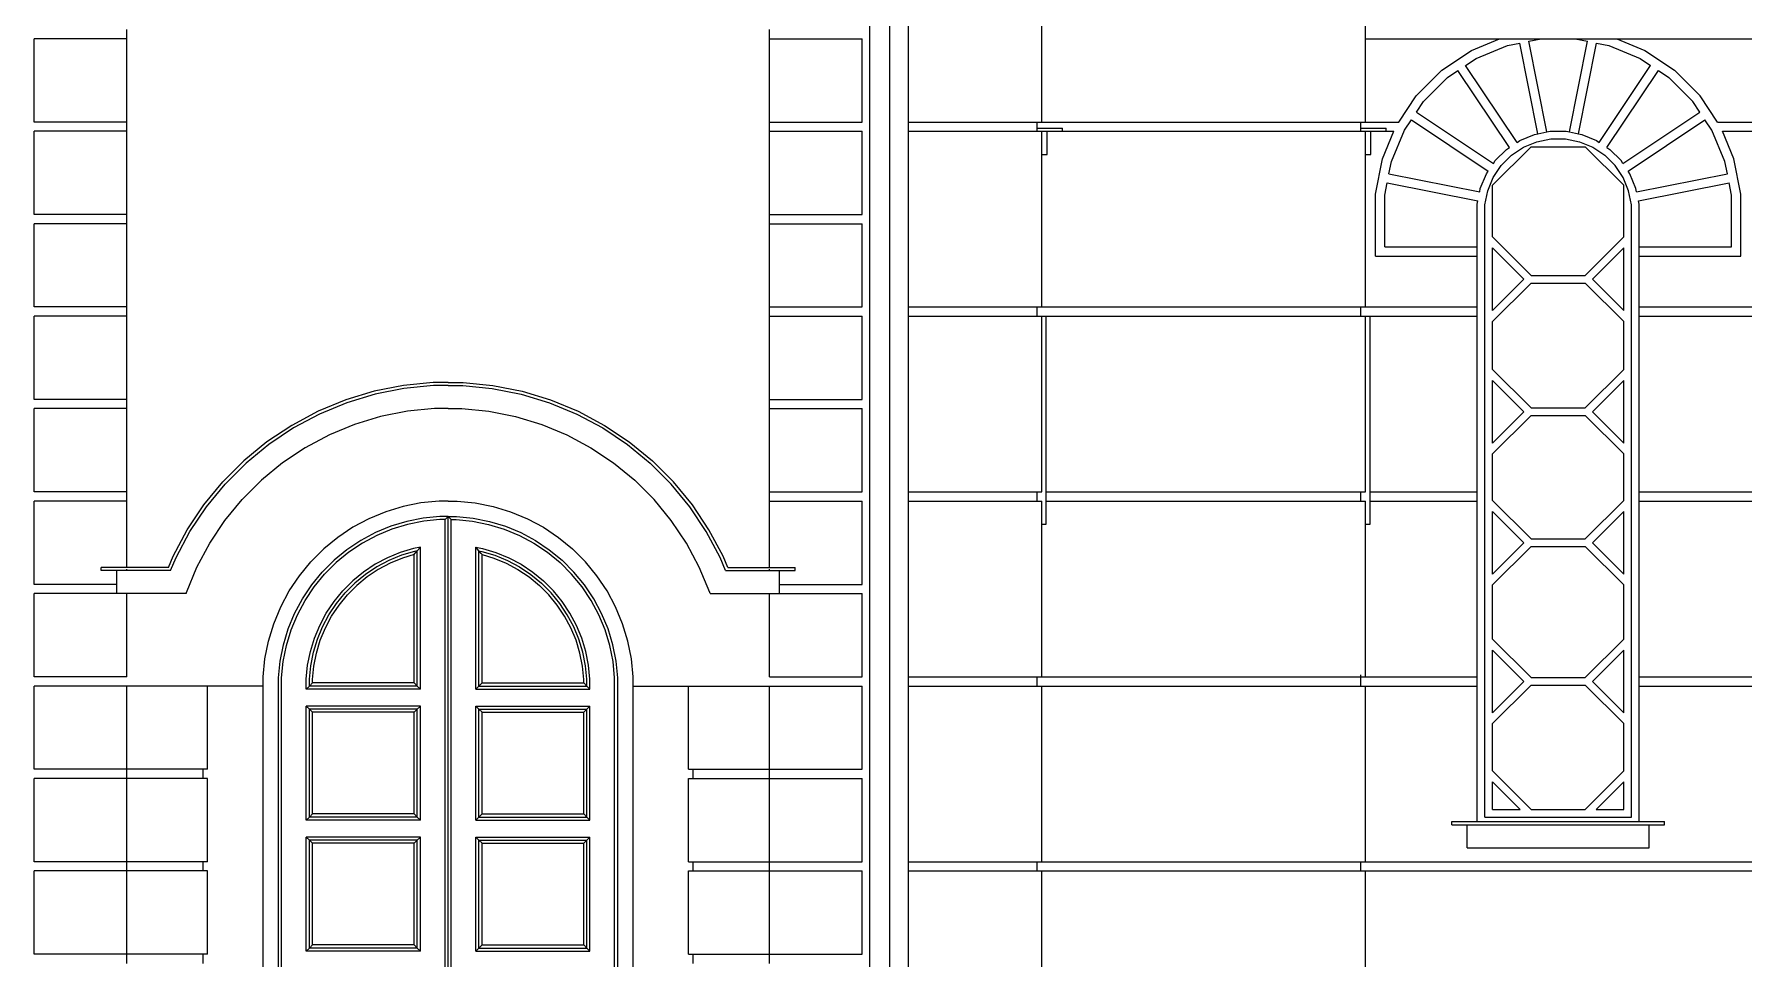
# Model space of a CAD drawing. Header units: millimetres. Extents: x -4890 to 184123, y 36 to 148549.
# Drawn here: x 20025 to 31114, y 109549 to 115549 of the extents above; entities that cross this region are included whole.
import ezdxf

# ---------------------------------------------------------------- set-up
doc = ezdxf.new("R2010")
doc.units = ezdxf.units.MM
doc.layers.add('Wall_Satelit', color=253, linetype='Continuous', lineweight=5)

msp = doc.modelspace()

# ---------------------------------------------------------------- linework, layer by layer
at = {"layer": 'Wall_Satelit'}
for p, q in [((25444.7, 107719), (25444.7, 119909.7)), ((25574.7, 107719), (25574.7, 119922.5)), ((25694.7, 107719), (25694.7, 119934.4)), ((26559.7, 114979), (26559.7, 116119)), ((28659.7, 114979), (28659.7, 116119)), ((20624.7, 115519), (20624.7, 115579)), ((24794.7, 115519), (24794.7, 115579)), ((20624.7, 115519), (20024.7, 115519)), ((20024.7, 114979), (20024.7, 115519)), ((20624.7, 114979), (20624.7, 115519)), ((24794.7, 114979), (24794.7, 115519)), ((24794.7, 115519), (25394.7, 115519)), ((25394.7, 114979), (25394.7, 115519)), ((28659.7, 115519), (31270.4, 115519)), ((29154.3, 115314.4), (29348.4, 115444.1)), ((29348.4, 115444.1), (29529.1, 115519)), ((29376.8, 115390.9), (29581.5, 115475.7)), ((29581.5, 115475.7), (29660.8, 115491.5)), ((29777.8, 114903), (29660.8, 115491.5)), ((29719.6, 115503.2), (29798.9, 115519)), ((29836.7, 114914.7), (29719.6, 115503.2)), ((29982.7, 114914.7), (30099.7, 115503.2)), ((30020.5, 115519), (30099.7, 115503.2)), ((30041.5, 114903), (30158.6, 115491.5)), ((30158.6, 115491.5), (30237.8, 115475.7)), ((30237.8, 115475.7), (30442.6, 115390.9)), ((30290.2, 115519), (30471, 115444.1)), ((30471, 115444.1), (30665.1, 115314.4)), ((29309.6, 115346), (29376.8, 115390.9)), ((29642.9, 114847.1), (29309.6, 115346)), ((30176.4, 114847.1), (30509.7, 115346)), ((30442.6, 115390.9), (30509.7, 115346)), ((28989.2, 115149.3), (29154.3, 115314.4)), ((29035.8, 115111.1), (29192.5, 115267.8)), ((29192.5, 115267.8), (29259.7, 115312.7)), ((29593.1, 114813.8), (29259.7, 115312.7)), ((30226.3, 114813.8), (30559.6, 115312.7)), ((30559.6, 115312.7), (30626.8, 115267.8)), ((30783.5, 115111.1), (30626.8, 115267.8)), ((30830.1, 115149.3), (30665.1, 115314.4)), ((28875.4, 114979), (28989.2, 115149.3)), ((28990.9, 115043.9), (29035.8, 115111.1)), ((30828.4, 115043.9), (30783.5, 115111.1)), ((30944, 114979), (30830.1, 115149.3)), ((28990.9, 115043.9), (29489.8, 114710.6)), ((30329.5, 114710.6), (30828.4, 115043.9)), ((20624.7, 114979), (20024.7, 114979)), ((20024.7, 114379), (20024.7, 114919)), ((20624.7, 114919), (20024.7, 114919)), ((20624.7, 114919), (20624.7, 114979)), ((20624.7, 114379), (20624.7, 114919)), ((24794.7, 114919), (24794.7, 114979)), ((24794.7, 114979), (25394.7, 114979)), ((24794.7, 114379), (24794.7, 114919)), ((24794.7, 114919), (25394.7, 114919)), ((25394.7, 114379), (25394.7, 114919)), ((25694.7, 114979), (26559.7, 114979)), ((25694.7, 114919), (26559.7, 114919)), ((26529.7, 114919), (26529.7, 114979)), ((26529.7, 114939), (26694.7, 114939)), ((26559.7, 114979), (28659.7, 114979)), ((26559.7, 113779), (26559.7, 114919)), ((26559.7, 114919), (26694.7, 114919)), ((26594.7, 114769), (26594.7, 114919)), ((26694.7, 114919), (26694.7, 114939)), ((26694.7, 114919), (28659.7, 114919)), ((28629.7, 114919), (28629.7, 114979)), ((28629.7, 114939), (28794.7, 114939)), ((28659.7, 114979), (28875.4, 114979)), ((28659.7, 113779), (28659.7, 114919)), ((28659.7, 114919), (28794.7, 114919)), ((28659.7, 114919), (28844.5, 114919)), ((28694.7, 114769), (28694.7, 114919)), ((28770.2, 114739.6), (28844.5, 114919)), ((28794.7, 114919), (28794.7, 114939)), ((28827.9, 114722.1), (28912.7, 114926.8)), ((28912.7, 114926.8), (28957.6, 114994)), ((28957.6, 114994), (29456.5, 114660.7)), ((29661, 114859.2), (29756.5, 114898.8)), ((29756.5, 114898.8), (29777.8, 114903)), ((29777.8, 114903), (29836.7, 114914.7)), ((29836.7, 114914.7), (29858, 114919)), ((29858, 114919), (29961.4, 114919)), ((29961.4, 114919), (29982.7, 114914.7)), ((29982.7, 114914.7), (30041.5, 114903)), ((30041.5, 114903), (30062.8, 114898.8)), ((30062.8, 114898.8), (30158.4, 114859.2)), ((30362.9, 114660.7), (30861.7, 114994)), ((30906.6, 114926.8), (30861.7, 114994)), ((30991.4, 114722.1), (30906.6, 114926.8)), ((30944, 114979), (31255.9, 114979)), ((31049.1, 114739.6), (30974.8, 114919)), ((30974.8, 114919), (31255.9, 114919)), ((29484.7, 114570), (29733.6, 114819)), ((29501.9, 114728.6), (29575, 114801.7)), ((29575, 114801.7), (29593.1, 114813.8)), ((29606.9, 114762.9), (29684.7, 114814.9)), ((29642.9, 114847.1), (29661, 114859.2)), ((29684.7, 114814.9), (29771.1, 114850.7)), ((29733.6, 114819), (30085.7, 114819)), ((29771.1, 114850.7), (29862.9, 114869)), ((29862.9, 114869), (29956.5, 114869)), ((29956.5, 114869), (30048.2, 114850.7)), ((30048.2, 114850.7), (30134.7, 114814.9)), ((30334.7, 114570), (30085.7, 114819)), ((30134.7, 114814.9), (30212.5, 114762.9)), ((30158.4, 114859.2), (30176.4, 114847.1)), ((30226.3, 114813.8), (30244.3, 114801.7)), ((30244.3, 114801.7), (30317.5, 114728.6)), ((26559.7, 114769), (26594.7, 114769)), ((28659.7, 114769), (28694.7, 114769)), ((28724.7, 114510.6), (28770.2, 114739.6)), ((28812.1, 114642.8), (28827.9, 114722.1)), ((29488.7, 114618.9), (29540.7, 114696.7)), ((29489.8, 114710.6), (29501.9, 114728.6)), ((29540.7, 114696.7), (29606.9, 114762.9)), ((30278.6, 114696.7), (30212.5, 114762.9)), ((30330.6, 114618.9), (30278.6, 114696.7)), ((30329.5, 114710.6), (30317.5, 114728.6)), ((31007.2, 114642.8), (30991.4, 114722.1)), ((31094.7, 114510.6), (31049.1, 114739.6)), ((28784.7, 114504.7), (28800.4, 114584)), ((28800.4, 114584), (29388.9, 114467)), ((28812.1, 114642.8), (29400.6, 114525.8)), ((29404.8, 114547.1), (29444.4, 114642.6)), ((29444.4, 114642.6), (29456.5, 114660.7)), ((29452.9, 114532.5), (29488.7, 114618.9)), ((29484.7, 114232.9), (29484.7, 114570)), ((30366.4, 114532.5), (30330.6, 114618.9)), ((30334.7, 114232.9), (30334.7, 114570)), ((30374.9, 114642.6), (30362.9, 114660.7)), ((30414.5, 114547.1), (30374.9, 114642.6)), ((30418.7, 114525.8), (31007.2, 114642.8)), ((30430.4, 114467), (31018.9, 114584)), ((31034.7, 114504.7), (31018.9, 114584)), ((28724.7, 114109), (28724.7, 114510.6)), ((28784.7, 114169), (28784.7, 114504.7)), ((29384.7, 114445.6), (29388.9, 114467)), ((29384.7, 114169), (29384.7, 114445.6)), ((29400.6, 114525.8), (29404.8, 114547.1)), ((29434.7, 114440.7), (29452.9, 114532.5)), ((29434.7, 110469), (29434.7, 114440.7)), ((30384.7, 114440.7), (30366.4, 114532.5)), ((30384.7, 110469), (30384.7, 114440.7)), ((30418.7, 114525.8), (30414.5, 114547.1)), ((30434.7, 114445.6), (30430.4, 114467)), ((30434.7, 114169), (30434.7, 114445.6)), ((31034.7, 114169), (31034.7, 114504.7)), ((31094.7, 114109), (31094.7, 114510.6)), ((20624.7, 114379), (20024.7, 114379)), ((20624.7, 114319), (20624.7, 114379)), ((24794.7, 114319), (24794.7, 114379)), ((24794.7, 114379), (25394.7, 114379)), ((20624.7, 114319), (20024.7, 114319)), ((20024.7, 113779), (20024.7, 114319)), ((20624.7, 113779), (20624.7, 114319)), ((24794.7, 113779), (24794.7, 114319)), ((24794.7, 114319), (25394.7, 114319)), ((25394.7, 113779), (25394.7, 114319)), ((29484.7, 114232.9), (29733.6, 113984)), ((30085.7, 113984), (30334.7, 114232.9)), ((28724.7, 114109), (29384.7, 114109)), ((28784.7, 114169), (29384.7, 114169)), ((29384.7, 114109), (29384.7, 114169)), ((29384.7, 113779), (29384.7, 114109)), ((29484.7, 113755.7), (29484.7, 114162.2)), ((29687.9, 113959), (29484.7, 114162.2)), ((30131.4, 113959), (30334.7, 114162.2)), ((30334.7, 113755.7), (30334.7, 114162.2)), ((30434.7, 114109), (30434.7, 114169)), ((30434.7, 114169), (31034.7, 114169)), ((30434.7, 113779), (30434.7, 114109)), ((30434.7, 114109), (31094.7, 114109)), ((29484.7, 113755.7), (29687.9, 113959)), ((29484.7, 113685), (29733.6, 113934)), ((29733.6, 113984), (30085.7, 113984)), ((29733.6, 113934), (30085.7, 113934)), ((30334.7, 113685), (30085.7, 113934)), ((30334.7, 113755.7), (30131.4, 113959)), ((20624.7, 113779), (20024.7, 113779)), ((20624.7, 113719), (20624.7, 113779)), ((24794.7, 113719), (24794.7, 113779)), ((24794.7, 113779), (25394.7, 113779)), ((25694.7, 113779), (26559.7, 113779)), ((26529.7, 113719), (26529.7, 113779)), ((26559.7, 113779), (28659.7, 113779)), ((28629.7, 113719), (28629.7, 113779)), ((28659.7, 113779), (29384.7, 113779)), ((29384.7, 113719), (29384.7, 113779)), ((30434.7, 113719), (30434.7, 113779)), ((30434.7, 113779), (31255.9, 113779)), ((20624.7, 113719), (20024.7, 113719)), ((20024.7, 113179), (20024.7, 113719)), ((20624.7, 113179), (20624.7, 113719)), ((24794.7, 113179), (24794.7, 113719)), ((24794.7, 113719), (25394.7, 113719)), ((25394.7, 113179), (25394.7, 113719)), ((25694.7, 113719), (26559.7, 113719)), ((26559.7, 112579), (26559.7, 113719)), ((26559.7, 113719), (26589.7, 113719)), ((26589.7, 113703.2), (26589.7, 113719)), ((26589.7, 113719), (28659.7, 113719)), ((26589.7, 113691.5), (26589.7, 113703.2)), ((26589.7, 113675.7), (26589.7, 113691.5)), ((26589.7, 113590.9), (26589.7, 113675.7)), ((28659.7, 112579), (28659.7, 113719)), ((28659.7, 113719), (28689.7, 113719)), ((28659.7, 113719), (29384.7, 113719)), ((28689.7, 113703.2), (28689.7, 113719)), ((28689.7, 113691.5), (28689.7, 113703.2)), ((28689.7, 113675.7), (28689.7, 113691.5)), ((28689.7, 113590.9), (28689.7, 113675.7)), ((29384.7, 112579), (29384.7, 113719)), ((29484.7, 113372.9), (29484.7, 113685)), ((30334.7, 113372.9), (30334.7, 113685)), ((30434.7, 112579), (30434.7, 113719)), ((30434.7, 113719), (31255.9, 113719)), ((26589.7, 113546.1), (26589.7, 113590.9)), ((28689.7, 113546.1), (28689.7, 113590.9)), ((26589.7, 113512.7), (26589.7, 113546.1)), ((26589.7, 113467.8), (26589.7, 113512.7)), ((26589.7, 113311.1), (26589.7, 113467.8)), ((28689.7, 113512.7), (28689.7, 113546.1)), ((28689.7, 113467.8), (28689.7, 113512.7)), ((28689.7, 113311.1), (28689.7, 113467.8)), ((29484.7, 113372.9), (29733.6, 113124)), ((30085.7, 113124), (30334.7, 113372.9)), ((22230.4, 113232.2), (22045.2, 113176.1)), ((22420.3, 113270), (22230.4, 113232.2)), ((22423.2, 113250.2), (22235.3, 113212.8)), ((22612.9, 113289), (22420.3, 113270)), ((22613.9, 113269), (22423.2, 113250.2)), ((22709.7, 113289), (22612.9, 113289)), ((22709.7, 113269), (22613.9, 113269)), ((22709.7, 113289), (22806.5, 113289)), ((22709.7, 113269), (22805.5, 113269)), ((22805.5, 113269), (22996.1, 113250.2)), ((22806.5, 113289), (22999.1, 113270)), ((22996.1, 113250.2), (23184.1, 113212.8)), ((22999.1, 113270), (23188.9, 113232.2)), ((23188.9, 113232.2), (23374.1, 113176.1)), ((26589.7, 113243.9), (26589.7, 113311.1)), ((26589.7, 113194.1), (26589.7, 113243.9)), ((28689.7, 113243.9), (28689.7, 113311.1)), ((28689.7, 113194.1), (28689.7, 113243.9)), ((29484.7, 112895.7), (29484.7, 113302.2)), ((29687.9, 113099), (29484.7, 113302.2)), ((30131.4, 113099), (30334.7, 113302.2)), ((30334.7, 112895.7), (30334.7, 113302.2)), ((20624.7, 113179), (20024.7, 113179)), ((20624.7, 113119), (20024.7, 113119)), ((20024.7, 112579), (20024.7, 113119)), ((20624.7, 113119), (20624.7, 113179)), ((20624.7, 112579), (20624.7, 113119)), ((22045.2, 113176.1), (21866.4, 113102)), ((22051.9, 113157.2), (21874.9, 113083.9)), ((22235.3, 113212.8), (22051.9, 113157.2)), ((22621.2, 113119), (22445.2, 113101.7)), ((22709.7, 113119), (22621.2, 113119)), ((22709.7, 113119), (22798.1, 113119)), ((22798.1, 113119), (22974.1, 113101.7)), ((23184.1, 113212.8), (23367.4, 113157.2)), ((23367.4, 113157.2), (23544.4, 113083.9)), ((23374.1, 113176.1), (23553, 113102)), ((24794.7, 113119), (24794.7, 113179)), ((24794.7, 113179), (25394.7, 113179)), ((24794.7, 112579), (24794.7, 113119)), ((24794.7, 113119), (25394.7, 113119)), ((25394.7, 112579), (25394.7, 113119)), ((26589.7, 113126.9), (26589.7, 113194.1)), ((26589.7, 112922.1), (26589.7, 113126.9)), ((28689.7, 113126.9), (28689.7, 113194.1)), ((28689.7, 112922.1), (28689.7, 113126.9)), ((29733.6, 113124), (30085.7, 113124)), ((21695.7, 113010.7), (21534.7, 112903.2)), ((21866.4, 113102), (21695.7, 113010.7)), ((21874.9, 113083.9), (21706, 112993.6)), ((22102.5, 113015.8), (21939.1, 112948.1)), ((22271.8, 113067.2), (22102.5, 113015.8)), ((22445.2, 113101.7), (22271.8, 113067.2)), ((22974.1, 113101.7), (23147.6, 113067.2)), ((23147.6, 113067.2), (23316.8, 113015.8)), ((23316.8, 113015.8), (23480.2, 112948.1)), ((23544.4, 113083.9), (23713.4, 112993.6)), ((23553, 113102), (23723.7, 113010.7)), ((23723.7, 113010.7), (23884.6, 112903.2)), ((29484.7, 112895.7), (29687.9, 113099)), ((29484.7, 112825), (29733.6, 113074)), ((29733.6, 113074), (30085.7, 113074)), ((30334.7, 112825), (30085.7, 113074)), ((30334.7, 112895.7), (30131.4, 113099)), ((21534.7, 112903.2), (21385.1, 112780.4)), ((21706, 112993.6), (21546.7, 112887.1)), ((21939.1, 112948.1), (21783.2, 112864.7)), ((23480.2, 112948.1), (23636.2, 112864.7)), ((23713.4, 112993.6), (23872.7, 112887.1)), ((23884.6, 112903.2), (24034.2, 112780.4)), ((26589.7, 112842.9), (26589.7, 112922.1)), ((28689.7, 112842.9), (28689.7, 112922.1)), ((21248.2, 112643.6), (21385.1, 112780.4)), ((21546.7, 112887.1), (21398.6, 112765.6)), ((21783.2, 112864.7), (21636.1, 112766.5)), ((23636.2, 112864.7), (23783.2, 112766.5)), ((23872.7, 112887.1), (24020.8, 112765.6)), ((24171.1, 112643.6), (24034.2, 112780.4)), ((26589.7, 112784.1), (26589.7, 112842.9)), ((26589.7, 112704.8), (26589.7, 112784.1)), ((28689.7, 112784.1), (28689.7, 112842.9)), ((28689.7, 112704.8), (28689.7, 112784.1)), ((29484.7, 112522.9), (29484.7, 112825)), ((30334.7, 112522.9), (30334.7, 112825)), ((21398.6, 112765.6), (21263.1, 112630.1)), ((21636.1, 112766.5), (21499.4, 112654.3)), ((23783.2, 112766.5), (23919.9, 112654.3)), ((24020.8, 112765.6), (24156.3, 112630.1)), ((26589.7, 112399), (26589.7, 112704.8)), ((28689.7, 112399), (28689.7, 112704.8)), ((20624.7, 112579), (20024.7, 112579)), ((20624.7, 112089), (20624.7, 112579)), ((21125.4, 112493.9), (21248.2, 112643.6)), ((21141.5, 112482), (21263.1, 112630.1)), ((21374.4, 112529.2), (21499.4, 112654.3)), ((24045, 112529.2), (23919.9, 112654.3)), ((24277.8, 112482), (24156.3, 112630.1)), ((24293.9, 112493.9), (24171.1, 112643.6)), ((24794.7, 112089), (24794.7, 112579)), ((24794.7, 112579), (25394.7, 112579)), ((25694.7, 112579), (26559.7, 112579)), ((26529.7, 112519), (26529.7, 112579)), ((26589.7, 112579), (28659.7, 112579)), ((28629.7, 112519), (28629.7, 112579)), ((28689.7, 112579), (29384.7, 112579)), ((29384.7, 112519), (29384.7, 112579)), ((30434.7, 112579), (31255.9, 112579)), ((30434.7, 112519), (30434.7, 112579)), ((20624.7, 112519), (20024.7, 112519)), ((20024.7, 111979), (20024.7, 112519)), ((20624.7, 112089), (20624.7, 112519)), ((21017.9, 112333), (21125.4, 112493.9)), ((21035.1, 112322.7), (21141.5, 112482)), ((21262.2, 112392.6), (21374.4, 112529.2)), ((22304.9, 112450.2), (22196, 112405.1)), ((22417.7, 112484.4), (22304.9, 112450.2)), ((22533.4, 112507.4), (22417.7, 112484.4)), ((22650.7, 112519), (22533.4, 112507.4)), ((22709.7, 112519), (22650.7, 112519)), ((22709.7, 112519), (22768.6, 112519)), ((22768.6, 112519), (22886, 112507.4)), ((22886, 112507.4), (23001.6, 112484.4)), ((23001.6, 112484.4), (23114.4, 112450.2)), ((23114.4, 112450.2), (23223.4, 112405.1)), ((24157.2, 112392.6), (24045, 112529.2)), ((24384.3, 112322.7), (24277.8, 112482)), ((24401.4, 112333), (24293.9, 112493.9)), ((24794.7, 112089), (24794.7, 112519)), ((24794.7, 112519), (25394.7, 112519)), ((25394.7, 111979), (25394.7, 112519)), ((25694.7, 112519), (26559.7, 112519)), ((26559.7, 111379), (26559.7, 112519)), ((26589.7, 112519), (28659.7, 112519)), ((28659.7, 111379), (28659.7, 112519)), ((28689.7, 112519), (29384.7, 112519)), ((29384.7, 111379), (29384.7, 112519)), ((29484.7, 112522.9), (29733.6, 112274)), ((29484.7, 112045.7), (29484.7, 112452.2)), ((29687.9, 112249), (29484.7, 112452.2)), ((30085.7, 112274), (30334.7, 112522.9)), ((30131.4, 112249), (30334.7, 112452.2)), ((30334.7, 112045.7), (30334.7, 112452.2)), ((30434.7, 112519), (31255.9, 112519)), ((30434.7, 111379), (30434.7, 112519)), ((21163.9, 112245.5), (21262.2, 112392.6)), ((22092, 112349.5), (21994, 112284)), ((22196, 112405.1), (22092, 112349.5)), ((22338.6, 112355.9), (22238.8, 112314.6)), ((22345.4, 112337.1), (22247.4, 112296.5)), ((22442.1, 112387.3), (22338.6, 112355.9)), ((22446.9, 112367.9), (22345.4, 112337.1)), ((22548.1, 112408.4), (22442.1, 112387.3)), ((22551, 112388.6), (22446.9, 112367.9)), ((22655.6, 112419), (22548.1, 112408.4)), ((22656.6, 112399), (22551, 112388.6)), ((22709.7, 112419), (22655.6, 112419)), ((22689.7, 112399), (22656.6, 112399)), ((22689.7, 112399), (22709.7, 112419)), ((22689.7, 107739), (22689.7, 112399)), ((22709.7, 107719), (22709.7, 112419)), ((22709.7, 112419), (22763.7, 112419)), ((22729.7, 112399), (22709.7, 112419)), ((22729.7, 107739), (22729.7, 112399)), ((22729.7, 112399), (22762.7, 112399)), ((22762.7, 112399), (22868.3, 112388.6)), ((22763.7, 112419), (22871.3, 112408.4)), ((22868.3, 112388.6), (22972.4, 112367.9)), ((22871.3, 112408.4), (22977.3, 112387.3)), ((22972.4, 112367.9), (23074, 112337.1)), ((22977.3, 112387.3), (23080.7, 112355.9)), ((23074, 112337.1), (23172, 112296.5)), ((23080.7, 112355.9), (23180.6, 112314.6)), ((23223.4, 112405.1), (23327.3, 112349.5)), ((23327.3, 112349.5), (23425.4, 112284)), ((24255.4, 112245.5), (24157.2, 112392.6)), ((26559.7, 112369), (26589.7, 112369)), ((26589.7, 112369), (26589.7, 112399)), ((28659.7, 112369), (28689.7, 112369)), ((28689.7, 112369), (28689.7, 112399)), ((20926.7, 112162.3), (21017.9, 112333)), ((20944.8, 112153.7), (21035.1, 112322.7)), ((21080.5, 112089.5), (21163.9, 112245.5)), ((21994, 112284), (21902.8, 112209.2)), ((22143.5, 112263.6), (22053.6, 112203.6)), ((22153.8, 112246.4), (22065.5, 112187.5)), ((22238.8, 112314.6), (22143.5, 112263.6)), ((22247.4, 112296.5), (22153.8, 112246.4)), ((23172, 112296.5), (23265.6, 112246.4)), ((23180.6, 112314.6), (23275.9, 112263.6)), ((23265.6, 112246.4), (23353.8, 112187.5)), ((23275.9, 112263.6), (23365.7, 112203.6)), ((23425.4, 112284), (23516.5, 112209.2)), ((24338.8, 112089.5), (24255.4, 112245.5)), ((24474.6, 112153.7), (24384.3, 112322.7)), ((24492.7, 112162.3), (24401.4, 112333)), ((29484.7, 112045.7), (29687.9, 112249)), ((29484.7, 111975), (29733.6, 112224)), ((29733.6, 112274), (30085.7, 112274)), ((29733.6, 112224), (30085.7, 112224)), ((30334.7, 111975), (30085.7, 112224)), ((30334.7, 112045.7), (30131.4, 112249)), ((20896.3, 112089), (20926.7, 112162.3)), ((20909.7, 112069), (20944.8, 112153.7)), ((21744.7, 112034.7), (21819.5, 112125.8)), ((21819.5, 112125.8), (21902.8, 112209.2)), ((21970.1, 112135), (21893.6, 112058.6)), ((21908.5, 112045.1), (21983.5, 112120.2)), ((22053.6, 112203.6), (21970.1, 112135)), ((22065.5, 112187.5), (21983.5, 112120.2)), ((22315.8, 112151.7), (22236.1, 112109.1)), ((22324.4, 112133.6), (22246.4, 112091.9)), ((22333, 112115.4), (22256.7, 112074.7)), ((22399.4, 112186.2), (22315.8, 112151.7)), ((22406.1, 112167.4), (22324.4, 112133.6)), ((22412.9, 112148.6), (22333, 112115.4)), ((22485.9, 112212.5), (22399.4, 112186.2)), ((22490.7, 112193.1), (22406.1, 112167.4)), ((22489.7, 112171.9), (22412.9, 112148.6)), ((22529.7, 112221.2), (22485.9, 112212.5)), ((22489.7, 112171.9), (22494.4, 112178.2)), ((22489.7, 111339), (22489.7, 112171.9)), ((22509.7, 112196.9), (22490.7, 112193.1)), ((22494.4, 112178.2), (22509.7, 112196.9)), ((22509.7, 112196.9), (22529.7, 112221.2)), ((22509.7, 111319), (22509.7, 112196.9)), ((22529.7, 111299), (22529.7, 112221.2)), ((22889.7, 111299), (22889.7, 112221.2)), ((22889.7, 112221.2), (22933.5, 112212.5)), ((22909.7, 112196.9), (22889.7, 112221.2)), ((22909.7, 111319), (22909.7, 112196.9)), ((22909.7, 112196.9), (22928.6, 112193.1)), ((22924.9, 112178.2), (22909.7, 112196.9)), ((22929.7, 112171.9), (22924.9, 112178.2)), ((22928.6, 112193.1), (23013.2, 112167.4)), ((22929.7, 111339), (22929.7, 112171.9)), ((22929.7, 112171.9), (23006.5, 112148.6)), ((22933.5, 112212.5), (23020, 112186.2)), ((23006.5, 112148.6), (23086.4, 112115.4)), ((23013.2, 112167.4), (23094.9, 112133.6)), ((23020, 112186.2), (23103.5, 112151.7)), ((23086.4, 112115.4), (23162.6, 112074.7)), ((23094.9, 112133.6), (23172.9, 112091.9)), ((23103.5, 112151.7), (23183.2, 112109.1)), ((23353.8, 112187.5), (23435.8, 112120.2)), ((23365.7, 112203.6), (23449.3, 112135)), ((23510.9, 112045.1), (23435.8, 112120.2)), ((23449.3, 112135), (23525.7, 112058.6)), ((23599.9, 112125.8), (23516.5, 112209.2)), ((23674.7, 112034.7), (23599.9, 112125.8)), ((24509.7, 112069), (24474.6, 112153.7)), ((24523, 112089), (24492.7, 112162.3)), ((20896.3, 112089), (20459.7, 112089)), ((20459.7, 112069), (20459.7, 112089)), ((20909.7, 112069), (20459.7, 112069)), ((20559.7, 111919), (20559.7, 112069)), ((20624.7, 112069), (20624.7, 112076.6)), ((21012.8, 111926.1), (21080.5, 112089.5)), ((21679.2, 111936.7), (21744.7, 112034.7)), ((21825.1, 111975.1), (21893.6, 112058.6)), ((21841.2, 111963.1), (21908.5, 112045.1)), ((22027.2, 111937.6), (22091.1, 112001.5)), ((22161, 112058.8), (22091.1, 112001.5)), ((22172.9, 112042.7), (22104.5, 111986.6)), ((22184.8, 112026.7), (22118, 111971.8)), ((22236.1, 112109.1), (22161, 112058.8)), ((22246.4, 112091.9), (22172.9, 112042.7)), ((22256.7, 112074.7), (22184.8, 112026.7)), ((23162.6, 112074.7), (23234.5, 112026.7)), ((23172.9, 112091.9), (23246.5, 112042.7)), ((23183.2, 112109.1), (23258.4, 112058.8)), ((23234.5, 112026.7), (23301.4, 111971.8)), ((23246.5, 112042.7), (23314.8, 111986.6)), ((23258.4, 112058.8), (23328.3, 112001.5)), ((23392.2, 111937.6), (23328.3, 112001.5)), ((23578.2, 111963.1), (23510.9, 112045.1)), ((23594.3, 111975.1), (23525.7, 112058.6)), ((23740.2, 111936.7), (23674.7, 112034.7)), ((24406.5, 111926.1), (24338.8, 112089.5)), ((24509.7, 112069), (24959.7, 112069)), ((24523, 112089), (24959.7, 112089)), ((24794.7, 112069), (24794.7, 112076.6)), ((24859.7, 111919), (24859.7, 112069)), ((24959.7, 112069), (24959.7, 112089)), ((20559.7, 111979), (20024.7, 111979)), ((20559.7, 111919), (20024.7, 111919)), ((20024.7, 111379), (20024.7, 111919)), ((21010.7, 111919), (20559.7, 111919)), ((20624.7, 111379), (20624.7, 111919)), ((21010.7, 111919), (21012.8, 111926.1)), ((21623.6, 111832.7), (21679.2, 111936.7)), ((21765, 111885.2), (21825.1, 111975.1)), ((21782.2, 111874.9), (21841.2, 111963.1)), ((21969.8, 111867.7), (22027.2, 111937.6)), ((21985.9, 111855.7), (22042, 111924.1)), ((22002, 111843.8), (22056.8, 111910.7)), ((22104.5, 111986.6), (22042, 111924.1)), ((22118, 111971.8), (22056.8, 111910.7)), ((23301.4, 111971.8), (23362.5, 111910.7)), ((23314.8, 111986.6), (23377.3, 111924.1)), ((23417.3, 111843.8), (23362.5, 111910.7)), ((23433.4, 111855.7), (23377.3, 111924.1)), ((23449.5, 111867.7), (23392.2, 111937.6)), ((23637.1, 111874.9), (23578.2, 111963.1)), ((23654.3, 111885.2), (23594.3, 111975.1)), ((23795.8, 111832.7), (23740.2, 111936.7)), ((24408.7, 111919), (24406.5, 111926.1)), ((24408.7, 111919), (24859.7, 111919)), ((24794.7, 111379), (24794.7, 111919)), ((24859.7, 111979), (25394.7, 111979)), ((24859.7, 111919), (25394.7, 111919)), ((25394.7, 111379), (25394.7, 111919)), ((29484.7, 111622.9), (29484.7, 111975)), ((30334.7, 111622.9), (30334.7, 111975)), ((21578.5, 111723.7), (21623.6, 111832.7)), ((21672.7, 111690), (21714.1, 111789.9)), ((21691.6, 111683.2), (21732.2, 111781.3)), ((21714.1, 111789.9), (21765, 111885.2)), ((21732.2, 111781.3), (21782.2, 111874.9)), ((21877, 111712.8), (21919.6, 111792.6)), ((21895.1, 111704.2), (21936.8, 111782.2)), ((21919.6, 111792.6), (21969.8, 111867.7)), ((21936.8, 111782.2), (21985.9, 111855.7)), ((21954, 111771.9), (22002, 111843.8)), ((23465.4, 111771.9), (23417.3, 111843.8)), ((23482.6, 111782.2), (23433.4, 111855.7)), ((23499.7, 111792.6), (23449.5, 111867.7)), ((23524.2, 111704.2), (23482.6, 111782.2)), ((23542.3, 111712.8), (23499.7, 111792.6)), ((23687.2, 111781.3), (23637.1, 111874.9)), ((23705.3, 111789.9), (23654.3, 111885.2)), ((23727.8, 111683.2), (23687.2, 111781.3)), ((23746.6, 111690), (23705.3, 111789.9)), ((23840.9, 111723.7), (23795.8, 111832.7)), ((21544.2, 111610.9), (21578.5, 111723.7)), ((21641.3, 111586.6), (21672.7, 111690)), ((21660.8, 111581.7), (21691.6, 111683.2)), ((21842.4, 111629.3), (21877, 111712.8)), ((21861.3, 111622.6), (21895.1, 111704.2)), ((21880.1, 111615.8), (21913.2, 111695.7)), ((21913.2, 111695.7), (21954, 111771.9)), ((23506.1, 111695.7), (23465.4, 111771.9)), ((23539.2, 111615.8), (23506.1, 111695.7)), ((23558.1, 111622.6), (23524.2, 111704.2)), ((23576.9, 111629.3), (23542.3, 111712.8)), ((23758.6, 111581.7), (23727.8, 111683.2)), ((23778, 111586.6), (23746.6, 111690)), ((23875.1, 111610.9), (23840.9, 111723.7)), ((21521.2, 111495.3), (21544.2, 111610.9)), ((21620.3, 111480.6), (21641.3, 111586.6)), ((21640.1, 111477.6), (21660.8, 111581.7)), ((21816.2, 111542.8), (21842.4, 111629.3)), ((21835.6, 111537.9), (21861.3, 111622.6)), ((21855, 111533.1), (21880.1, 111615.8)), ((23564.3, 111533.1), (23539.2, 111615.8)), ((23583.8, 111537.9), (23558.1, 111622.6)), ((23603.2, 111542.8), (23576.9, 111629.3)), ((23779.3, 111477.6), (23758.6, 111581.7)), ((23799.1, 111480.6), (23778, 111586.6)), ((23898.1, 111495.3), (23875.1, 111610.9)), ((29484.7, 111622.9), (29733.6, 111374)), ((30085.7, 111374), (30334.7, 111622.9)), ((21509.7, 111377.9), (21521.2, 111495.3)), ((21609.7, 111373.1), (21620.3, 111480.6)), ((21629.7, 111372.1), (21640.1, 111477.6)), ((21789.7, 111364.2), (21798.5, 111454.1)), ((21798.5, 111454.1), (21816.2, 111542.8)), ((21809.7, 111363.2), (21818.3, 111451.2)), ((21818.3, 111451.2), (21835.6, 111537.9)), ((21829.7, 111362.2), (21838.1, 111448.2)), ((21838.1, 111448.2), (21855, 111533.1)), ((23581.2, 111448.2), (23564.3, 111533.1)), ((23589.7, 111362.2), (23581.2, 111448.2)), ((23601, 111451.2), (23583.8, 111537.9)), ((23609.7, 111363.2), (23601, 111451.2)), ((23620.8, 111454.1), (23603.2, 111542.8)), ((23629.7, 111364.2), (23620.8, 111454.1)), ((23789.7, 111372.1), (23779.3, 111477.6)), ((23809.7, 111373.1), (23799.1, 111480.6)), ((23909.7, 111377.9), (23898.1, 111495.3)), ((29484.7, 111145.7), (29484.7, 111552.2)), ((29687.9, 111349), (29484.7, 111552.2)), ((30131.4, 111349), (30334.7, 111552.2)), ((30334.7, 111145.7), (30334.7, 111552.2)), ((20624.7, 111379), (20024.7, 111379)), ((21509.7, 111319), (21509.7, 111377.9)), ((21609.7, 107719), (21609.7, 111373.1)), ((21629.7, 107739), (21629.7, 111372.1)), ((21789.7, 111299), (21789.7, 111364.2)), ((21809.7, 111319), (21809.7, 111363.2)), ((21809.7, 111319), (21829.7, 111339)), ((21829.7, 111339), (21829.7, 111362.2)), ((22489.7, 111339), (21829.7, 111339)), ((22509.7, 111319), (22489.7, 111339)), ((22909.7, 111319), (22929.7, 111339)), ((22929.7, 111339), (23589.7, 111339)), ((23589.7, 111339), (23589.7, 111362.2)), ((23609.7, 111319), (23589.7, 111339)), ((23609.7, 111319), (23609.7, 111363.2)), ((23629.7, 111299), (23629.7, 111364.2)), ((23789.7, 107739), (23789.7, 111372.1)), ((23809.7, 107719), (23809.7, 111373.1)), ((23909.7, 111319), (23909.7, 111377.9)), ((24794.7, 111379), (25394.7, 111379)), ((25694.7, 111379), (26559.7, 111379)), ((26529.7, 111319), (26529.7, 111379)), ((26559.7, 111379), (28659.7, 111379)), ((28629.7, 111319), (28629.7, 111392.3)), ((28659.7, 111379), (29384.7, 111379)), ((29384.7, 111319), (29384.7, 111379)), ((29484.7, 111145.7), (29687.9, 111349)), ((29733.6, 111374), (30085.7, 111374)), ((30334.7, 111145.7), (30131.4, 111349)), ((30434.7, 111379), (31255.9, 111379)), ((30434.7, 111319), (30434.7, 111379)), ((20624.7, 111319), (20024.7, 111319)), ((20024.7, 110779), (20024.7, 111319)), ((20624.7, 110779), (20624.7, 111319)), ((21509.7, 111319), (20624.7, 111319)), ((21149.7, 110779), (21149.7, 111319)), ((21509.7, 107719), (21509.7, 111319)), ((21789.7, 111299), (21809.7, 111319)), ((22529.7, 111299), (21789.7, 111299)), ((22509.7, 111319), (21809.7, 111319)), ((22529.7, 111299), (22509.7, 111319)), ((22889.7, 111299), (22909.7, 111319)), ((22889.7, 111299), (23629.7, 111299)), ((22909.7, 111319), (23609.7, 111319)), ((23629.7, 111299), (23609.7, 111319)), ((23909.7, 107719), (23909.7, 111319)), ((23909.7, 111319), (24794.7, 111319)), ((24269.7, 110779), (24269.7, 111319)), ((24794.7, 110779), (24794.7, 111319)), ((24794.7, 111319), (25394.7, 111319)), ((25394.7, 110779), (25394.7, 111319)), ((25694.7, 111319), (26559.7, 111319)), ((26559.7, 110179), (26559.7, 111319)), ((26559.7, 111319), (28659.7, 111319)), ((28659.7, 110179), (28659.7, 111319)), ((28659.7, 111319), (29384.7, 111319)), ((29384.7, 110439), (29384.7, 111319)), ((29484.7, 111075), (29733.6, 111324)), ((29733.6, 111324), (30085.7, 111324)), ((30334.7, 111075), (30085.7, 111324)), ((30434.7, 111319), (31255.9, 111319)), ((30434.7, 110439), (30434.7, 111319)), ((22529.7, 111189), (21789.7, 111189)), ((21789.7, 110449), (21789.7, 111189)), ((21809.7, 111169), (21789.7, 111189)), ((22509.7, 111169), (21809.7, 111169)), ((21809.7, 110469), (21809.7, 111169)), ((21829.7, 111149), (21809.7, 111169)), ((22489.7, 111149), (21829.7, 111149)), ((21829.7, 110489), (21829.7, 111149)), ((22489.7, 111149), (22509.7, 111169)), ((22489.7, 110489), (22489.7, 111149)), ((22509.7, 111169), (22529.7, 111189)), ((22509.7, 110469), (22509.7, 111169)), ((22529.7, 110449), (22529.7, 111189)), ((22889.7, 110449), (22889.7, 111189)), ((22889.7, 111189), (23629.7, 111189)), ((22909.7, 111169), (22889.7, 111189)), ((22909.7, 110469), (22909.7, 111169)), ((22909.7, 111169), (23609.7, 111169)), ((22929.7, 111149), (22909.7, 111169)), ((22929.7, 110489), (22929.7, 111149)), ((22929.7, 111149), (23589.7, 111149)), ((23589.7, 111149), (23609.7, 111169)), ((23589.7, 110489), (23589.7, 111149)), ((23609.7, 111169), (23629.7, 111189)), ((23609.7, 110469), (23609.7, 111169)), ((23629.7, 110449), (23629.7, 111189)), ((29484.7, 110767.9), (29484.7, 111075)), ((30334.7, 110767.9), (30334.7, 111075)), ((20624.7, 110779), (20024.7, 110779)), ((20624.7, 110719), (20024.7, 110719)), ((20024.7, 110179), (20024.7, 110719)), ((20624.7, 110719), (20624.7, 110779)), ((21149.7, 110779), (20624.7, 110779)), ((21149.7, 110719), (20624.7, 110719)), ((20624.7, 110179), (20624.7, 110719)), ((21119.7, 110719), (21119.7, 110779)), ((21149.7, 110179), (21149.7, 110719)), ((24269.7, 110779), (24794.7, 110779)), ((24269.7, 110179), (24269.7, 110719)), ((24269.7, 110719), (24794.7, 110719)), ((24299.7, 110719), (24299.7, 110779)), ((24794.7, 110719), (24794.7, 110779)), ((24794.7, 110779), (25394.7, 110779)), ((24794.7, 110179), (24794.7, 110719)), ((24794.7, 110719), (25394.7, 110719)), ((25394.7, 110179), (25394.7, 110719)), ((29484.7, 110767.9), (29733.6, 110519)), ((29484.7, 110519), (29484.7, 110697.2)), ((29662.9, 110519), (29484.7, 110697.2)), ((30085.7, 110519), (30334.7, 110767.9)), ((30156.4, 110519), (30334.7, 110697.2)), ((30334.7, 110519), (30334.7, 110697.2)), ((21789.7, 110449), (21809.7, 110469)), ((22529.7, 110449), (21789.7, 110449)), ((21809.7, 110469), (21829.7, 110489)), ((22509.7, 110469), (21809.7, 110469)), ((22489.7, 110489), (21829.7, 110489)), ((22509.7, 110469), (22489.7, 110489)), ((22529.7, 110449), (22509.7, 110469)), ((22889.7, 110449), (22909.7, 110469)), ((22889.7, 110449), (23629.7, 110449)), ((22909.7, 110469), (22929.7, 110489)), ((22909.7, 110469), (23609.7, 110469)), ((22929.7, 110489), (23589.7, 110489)), ((23609.7, 110469), (23589.7, 110489)), ((23629.7, 110449), (23609.7, 110469)), ((29434.7, 110469), (30384.7, 110469)), ((29484.7, 110519), (29662.9, 110519)), ((29733.6, 110519), (30085.7, 110519)), ((30156.4, 110519), (30334.7, 110519)), ((22529.7, 110339), (21789.7, 110339)), ((21789.7, 109599), (21789.7, 110339)), ((21809.7, 110319), (21789.7, 110339)), ((22509.7, 110319), (22529.7, 110339)), ((22529.7, 109599), (22529.7, 110339)), ((22889.7, 109599), (22889.7, 110339)), ((22889.7, 110339), (23629.7, 110339)), ((22909.7, 110319), (22889.7, 110339)), ((23609.7, 110319), (23629.7, 110339)), ((23629.7, 109599), (23629.7, 110339)), ((29219.7, 110439), (30599.7, 110439)), ((29219.7, 110419), (29219.7, 110439)), ((29219.7, 110419), (30599.7, 110419)), ((29319.7, 110269), (29319.7, 110419)), ((30499.7, 110269), (30499.7, 110419)), ((30599.7, 110419), (30599.7, 110439)), ((22509.7, 110319), (21809.7, 110319)), ((21809.7, 109619), (21809.7, 110319)), ((21829.7, 110299), (21809.7, 110319)), ((22489.7, 110299), (21829.7, 110299)), ((21829.7, 109639), (21829.7, 110299)), ((22489.7, 110299), (22509.7, 110319)), ((22489.7, 109639), (22489.7, 110299)), ((22509.7, 109619), (22509.7, 110319)), ((22909.7, 109619), (22909.7, 110319)), ((22909.7, 110319), (23609.7, 110319)), ((22929.7, 110299), (22909.7, 110319)), ((22929.7, 109639), (22929.7, 110299)), ((22929.7, 110299), (23589.7, 110299)), ((23589.7, 110299), (23609.7, 110319)), ((23589.7, 109639), (23589.7, 110299)), ((23609.7, 109619), (23609.7, 110319)), ((29319.7, 110269), (30499.7, 110269)), ((20624.7, 110179), (20024.7, 110179)), ((20624.7, 110119), (20024.7, 110119)), ((20024.7, 109579), (20024.7, 110119)), ((21149.7, 110179), (20624.7, 110179)), ((20624.7, 110119), (20624.7, 110179)), ((21149.7, 110119), (20624.7, 110119)), ((20624.7, 109579), (20624.7, 110119)), ((21119.7, 110119), (21119.7, 110179)), ((21149.7, 109579), (21149.7, 110119)), ((24269.7, 110179), (24794.7, 110179)), ((24269.7, 109579), (24269.7, 110119)), ((24269.7, 110119), (24794.7, 110119)), ((24299.7, 110119), (24299.7, 110179)), ((24794.7, 110119), (24794.7, 110179)), ((24794.7, 110179), (25394.7, 110179)), ((24794.7, 109579), (24794.7, 110119)), ((24794.7, 110119), (25394.7, 110119)), ((25394.7, 109579), (25394.7, 110119)), ((25694.7, 110179), (26559.7, 110179)), ((25694.7, 110119), (26559.7, 110119)), ((26529.7, 110119), (26529.7, 110179)), ((26559.7, 110179), (28659.7, 110179)), ((26559.7, 108979), (26559.7, 110119)), ((26559.7, 110119), (28659.7, 110119)), ((28629.7, 110119), (28629.7, 110179)), ((28659.7, 110179), (31255.9, 110179)), ((28659.7, 108979), (28659.7, 110119)), ((28659.7, 110119), (31255.9, 110119)), ((20624.7, 109579), (20024.7, 109579)), ((21149.7, 109579), (20624.7, 109579)), ((20624.7, 109519), (20624.7, 109579)), ((21119.7, 109519), (21119.7, 109579)), ((21789.7, 109599), (21809.7, 109619)), ((22529.7, 109599), (21789.7, 109599)), ((21809.7, 109619), (21829.7, 109639)), ((22509.7, 109619), (21809.7, 109619)), ((22489.7, 109639), (21829.7, 109639)), ((22509.7, 109619), (22489.7, 109639)), ((22529.7, 109599), (22509.7, 109619)), ((22889.7, 109599), (22909.7, 109619)), ((22889.7, 109599), (23629.7, 109599)), ((22909.7, 109619), (22929.7, 109639)), ((22909.7, 109619), (23609.7, 109619)), ((22929.7, 109639), (23589.7, 109639)), ((23609.7, 109619), (23589.7, 109639)), ((23629.7, 109599), (23609.7, 109619)), ((24269.7, 109579), (24794.7, 109579)), ((24299.7, 109519), (24299.7, 109579)), ((24794.7, 109519), (24794.7, 109579)), ((24794.7, 109579), (25394.7, 109579))]:
    msp.add_line(p, q, dxfattribs=at)

doc.saveas('drawing.dxf')
